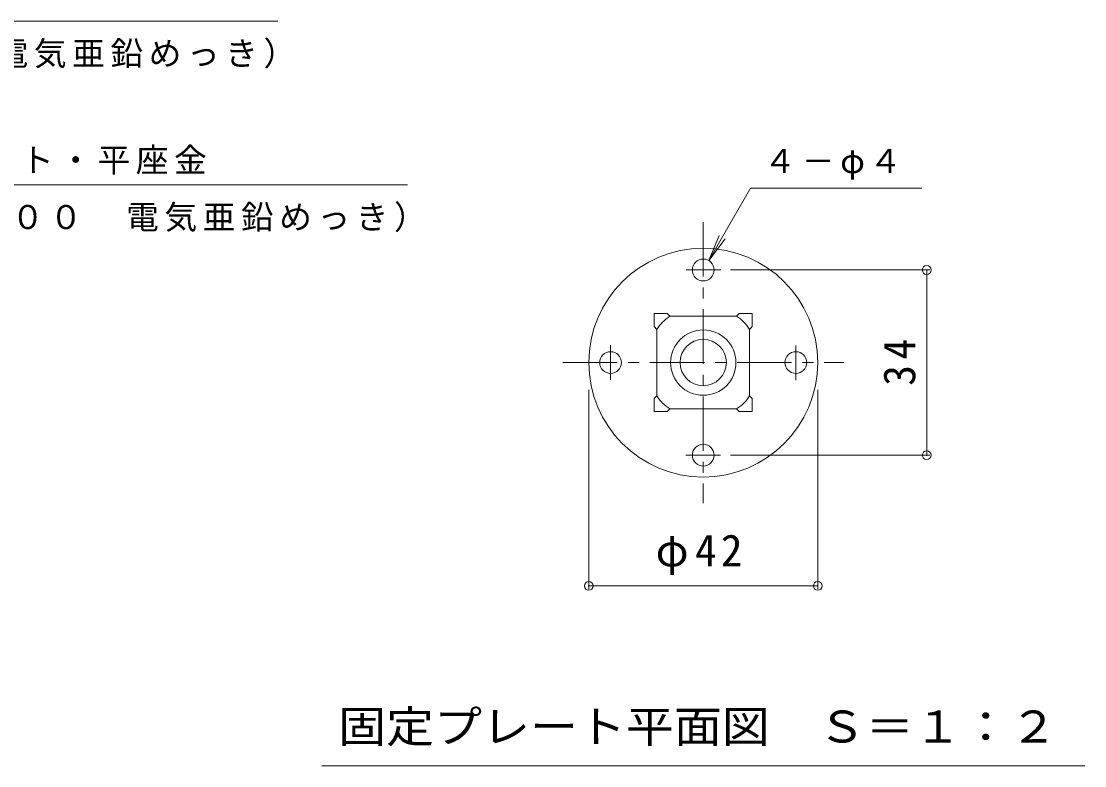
# Model space of a CAD drawing. Units: millimetres on the paper, enlarged 6 times, with parts at other scales. Extents: x -2215 to 2320, y -1648 to 1656.
# Drawn here: x 1735 to 2320, y -1323 to -913 of the extents above; entities that cross this region are included whole.
import ezdxf
from ezdxf.enums import TextEntityAlignment as Align

# ---------------------------------------------------------------- set-up
doc = ezdxf.new("R2010")
doc.units = ezdxf.units.MM
doc.header["$LTSCALE"] = 6
doc.header["$PDMODE"] = 32
doc.header["$PDSIZE"] = 4.8
doc.linetypes.add('CHAIN1', pattern=[8, 5, -1, 1, -1])
for name, color, linetype, lineweight in [('1-5_1-5ﾚｲﾔ', 7, 'Continuous', 9), ('D-0', 4, 'Continuous', 9), ('D-4', 7, 'Continuous', 9), ('D-9', 134, 'Continuous', 5), ('D-A', 2, 'Continuous', 9)]:
    doc.layers.add(name, color=color, linetype=linetype, lineweight=lineweight)
doc.styles.add('ＭＳ ゴシック', font='')
doc.styles.get('ＭＳ ゴシック').set_extended_font_data('MS Gothic')

msp = doc.modelspace()

# ---------------------------------------------------------------- linework, layer by layer
at = {"layer": '1-5_1-5ﾚｲﾔ'}
for p, q in [((1573.715, -913.02), (1875.94, -913.02)), ((1645.57, -1003.145), (1947.408, -1003.145))]:
    msp.add_line(p, q, dxfattribs=at)
at = {"layer": 'D-0', "linetype": 'CHAIN1'}
for p, q in [((2100.764, -1049.997), (2119.786, -1049.997)), ((2059.19, -1110.423), (2059.19, -1091.401)), ((2161.19, -1091.571), (2161.19, -1110.593)), ((2119.616, -1151.997), (2100.594, -1151.997))]:
    msp.add_line(p, q, dxfattribs=at)
at = {"layer": 'D-0'}
for centre, radius in [((2110.19, -1100.997), 63), ((2110.19, -1049.997), 6), ((2059.19, -1100.997), 6), ((2161.19, -1100.997), 6), ((2110.19, -1151.997), 6)]:
    msp.add_circle(centre, radius, dxfattribs=at)
at = {"layer": 'D-4'}
for p, q in [((2113.19, -1044.801), (2118.93, -1030.943)), ((2113.19, -1044.801), (2122.321, -1032.901)), ((2125.19, -1049.997), (2234.99, -1049.997)), ((2233.19, -1151.997), (2233.19, -1049.997)), ((2047.19, -1115.997), (2047.19, -1225.797)), ((2173.19, -1115.997), (2173.19, -1225.797)), ((2125.19, -1151.997), (2234.99, -1151.997)), ((2047.19, -1223.997), (2173.19, -1223.997))]:
    msp.add_line(p, q, dxfattribs=at)
at = {"layer": 'D-4', "color": 2}
msp.add_line((2320.19, -1322.997), (1900.19, -1322.997), dxfattribs=at)
at = {"layer": 'D-4'}
msp.add_lwpolyline([(2113.19, -1044.801), (2136.171, -1004.997), (2230.439, -1004.997)], dxfattribs=at)
for p in [(2233.19, -1049.997), (2233.19, -1151.997), (2047.19, -1223.997), (2173.19, -1223.997)]:
    msp.add_point(p, dxfattribs=at)
at = {"layer": 'D-9', "color": 2, "linetype": 'CHAIN1', "lineweight": 9}
for p, q in [((2110.19, -1023.641), (2110.19, -1178.353)), ((2032.833, -1100.997), (2187.546, -1100.997))]:
    msp.add_line(p, q, dxfattribs=at)
at = {"layer": 'D-A'}
for p, q in [((2091.873, -1075.497), (2090.373, -1073.997)), ((2128.507, -1075.497), (2091.873, -1075.497)), ((2128.507, -1075.497), (2130.007, -1073.997)), ((2084.69, -1082.68), (2083.19, -1081.18)), ((2084.69, -1082.68), (2084.69, -1119.314)), ((2135.69, -1082.68), (2137.19, -1081.18)), ((2135.69, -1119.314), (2135.69, -1082.68)), ((2084.69, -1119.314), (2083.19, -1120.814)), ((2135.69, -1119.314), (2137.19, -1120.814)), ((2091.873, -1126.497), (2090.373, -1127.997)), ((2091.873, -1126.497), (2128.507, -1126.497)), ((2128.507, -1126.497), (2130.006, -1127.997))]:
    msp.add_line(p, q, dxfattribs=at)
for points in [[(2083.19, -1081.18), (2083.19, -1073.997), (2090.373, -1073.997)], [(2130.007, -1073.997), (2137.19, -1073.997), (2137.19, -1081.18)], [(2090.373, -1127.997), (2083.19, -1127.997), (2083.19, -1120.814)], [(2137.19, -1120.814), (2137.19, -1127.997), (2130.006, -1127.997)]]:
    msp.add_lwpolyline(points, dxfattribs=at)
for radius in [18, 12.75]:
    msp.add_circle((2110.19, -1100.997), radius, dxfattribs=at)
for centre, start, end in [((2102.69, -1093.497), 121.00261, 148.99734), ((2117.69, -1093.497), 31.00261, 58.99734), ((2102.69, -1108.497), 211.00261, 238.99734), ((2117.69, -1108.497), 301.00261, 328.99734)]:
    msp.add_arc(centre, 21, start, end, dxfattribs=at)

# ---------------------------------------------------------------- texts
at = {"layer": '1-5_1-5ﾚｲﾔ', "char_height": 13.2, "attachment_point": 7, "style": 'ＭＳ ゴシック'}
for s, insert in [('\\T1.17;（ＳＳ４００\u3000電気亜鉛めっき）', (1573.17, -939.04)), ('\\T1.17;六角ナット・平座金', (1650.361, -997.523)), ('\\T1.17;（ＳＳ４００\u3000電気亜鉛めっき）', (1645.024, -1029.165))]:
    msp.add_mtext(s, dxfattribs=dict(at, insert=insert))
at = {"layer": 'D-4', "color": 2, "style": 'ＭＳ ゴシック', "width": 1.1}
msp.add_text('固定プレート平面図\u3000Ｓ＝１：２', height=17.6, dxfattribs=at).set_placement((1909.19, -1315.497), align=Align.BOTTOM_LEFT)
at = {"layer": 'D-4', "insert": (2143.422, -1000.228), "char_height": 13.2, "attachment_point": 7, "style": 'ＭＳ ゴシック'}
msp.add_mtext('\\T1.17;４－φ４', dxfattribs=at)
at = {"layer": 'D-4', "color": 2, "insert": (2227.19, -1113.747), "char_height": 17.6, "attachment_point": 7, "rotation": 90, "style": 'ＭＳ ゴシック'}
msp.add_mtext('\\T1.27;\\W0.95;34', dxfattribs=at)
at = {"layer": 'D-4', "color": 2, "insert": (2083.94, -1217.997), "char_height": 17.6, "attachment_point": 7, "style": 'ＭＳ ゴシック'}
msp.add_mtext('\\T1.19;φ42', dxfattribs=at)

doc.saveas('drawing.dxf')
